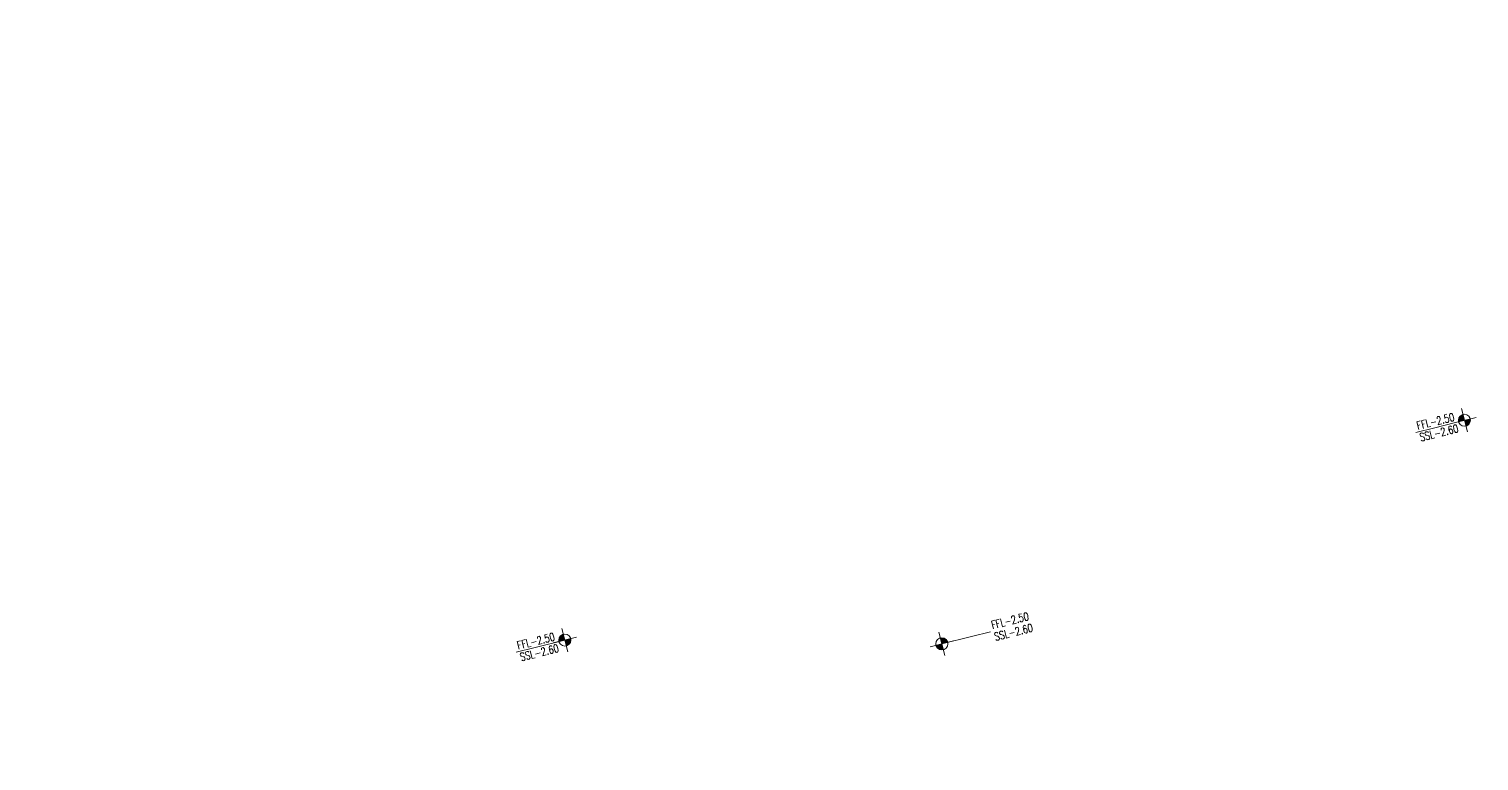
# Model space of a CAD drawing. Header units: inches. Extents: x -12478 to 399182, y -16583 to 525552.
# Drawn here: x 198242 to 233032, y 466896 to 484455 of the extents above; entities that cross this region are included whole.
import ezdxf
from ezdxf.enums import TextEntityAlignment as Align

# ---------------------------------------------------------------- set-up
doc = ezdxf.new("R2010")
doc.units = ezdxf.units.IN
doc.header["$LTSCALE"] = 1000
doc.header["$MEASUREMENT"] = 0
doc.layers.add('A-FLOR-LEVL', color=4, linetype='Continuous', lineweight=18)
doc.styles.add('9999-DIM-SPC', font='simplex.shx', dxfattribs={"width": 0.75})
doc.dimstyles.new('0100-D-SPC', dxfattribs={"dimscale": 100, "dimtxt": 2, "dimasz": 2, "dimexe": 1, "dimexo": 2, "dimgap": 1, "dimtad": 1, "dimrnd": 0.05, "dimzin": 1, "dimdsep": 46, "dimtxsty": '9999-DIM-SPC', "dimblk": 'OBLIQUE', "dimcen": 2, "dimdle": 1, "dimclrd": 256, "dimclre": 252, "dimclrt": 256, "dimazin": 2, "dimtfac": 1, "dimtofl": 0, "dimtmove": 0, "dimatfit": 3, "dimfxl": 0.1, "dimtolj": 1, "dimtzin": 0, "dimlwd": 0, "dimlwe": 0, "dimarcsym": 0})

# ---------------------------------------------------------------- blocks, each defined once
blk = doc.blocks.new('_Oblique')
at = {"color": 0, "linetype": 'ByBlock', "lineweight": -2}
blk.add_line((-0.5, -0.5), (0.5, 0.5), dxfattribs=at)
blk = doc.blocks.new('*U6')
for p, q in [((0, -3), (0, 3)), ((-3, 0), (3, 0))]:
    blk.add_line(p, q)
at = {"color": 252, "const_width": 1.5}
for points in [[(-0.75, 0, -0.414214), (0, 0.75, -1)], [(0, -0.75, 0.414214), (0.75, 0, 1)]]:
    blk.add_lwpolyline(points, format="xyb", dxfattribs=at)
blk.add_circle((0, 0), 1.5)
at = {"insert": (-113.12, 100), "char_height": 200, "attachment_point": 3, "style": '9999-DIM-SPC'}
blk.add_mtext('\\A1;', dxfattribs=at)
at = {"style": '9999-DIM-SPC', "width": 0.75}
blk.add_attdef('0000.00', text='', height=2, dxfattribs=at).set_placement((-3.66, 0.5), align=Align.RIGHT)
blk.add_attdef('X.X.X', text='', height=2, dxfattribs=at).set_placement((-9.01, -0.5), align=Align.TOP_RIGHT)
blk.add_leader([(0, 0), (-7.67, 0), (-12.51, 0)], dimstyle='0100-D-SPC', override={"dimgap": 1, "dimtad": 0, "dimldrblk": 'None'})

msp = doc.modelspace()

# ---------------------------------------------------------------- block references
at = {"layer": 'A-FLOR-LEVL'}
ref = msp.add_blockref('*U6', (232682.9, 475069.3, 0), dxfattribs=dict(at, xscale=95.99999999999973, yscale=95.99999999999973, zscale=95.99999999999973, rotation=13.97142462794968))
ref.add_attrib('0000.00', 'FFL-2.50', dxfattribs={"layer": '0', "height": 192, "rotation": 13.97142, "style": '9999-DIM-SPC', "width": 0.75}).set_placement((232457.1, 475062.5, 0), align=Align.RIGHT)
ref.add_attrib('X.X.X', 'SSL-2.60', dxfattribs={"layer": '0', "height": 192, "rotation": 13.97142, "style": '9999-DIM-SPC', "width": 0.75}).set_placement((232506.9, 474976, 0), align=Align.TOP_RIGHT)
ref = msp.add_blockref('*U6', (220142.9, 469707, 0), dxfattribs=dict(at, xscale=-95.99999999999974, yscale=95.99999999999976, zscale=95.99999999999973, rotation=13.97142193801397))
ref.add_attrib('0000.00', 'FFL-2.50', dxfattribs={"layer": '0', "height": 192, "rotation": 13.97142, "style": '9999-DIM-SPC', "width": 0.75}).set_placement((222248.8, 470280.4, 0), align=Align.RIGHT)
ref.add_attrib('X.X.X', 'SSL-2.60', dxfattribs={"layer": '0', "height": 192, "rotation": 13.97142, "style": '9999-DIM-SPC', "width": 0.75}).set_placement((222298.6, 470193.9, 0), align=Align.TOP_RIGHT)
ref = msp.add_blockref('*U6', (211098.1, 469797.3, 0), dxfattribs=dict(at, xscale=95.99999999999973, yscale=95.99999999999973, zscale=95.99999999999973, rotation=13.97142462794968))
ref.add_attrib('0000.00', 'FFL-2.50', dxfattribs={"layer": '0', "height": 192, "rotation": 13.97142, "style": '9999-DIM-SPC', "width": 0.75}).set_placement((210872.2, 469790.5, 0), align=Align.RIGHT)
ref.add_attrib('X.X.X', 'SSL-2.60', dxfattribs={"layer": '0', "height": 192, "rotation": 13.97142, "style": '9999-DIM-SPC', "width": 0.75}).set_placement((210922, 469704, 0), align=Align.TOP_RIGHT)

doc.saveas('drawing.dxf')
